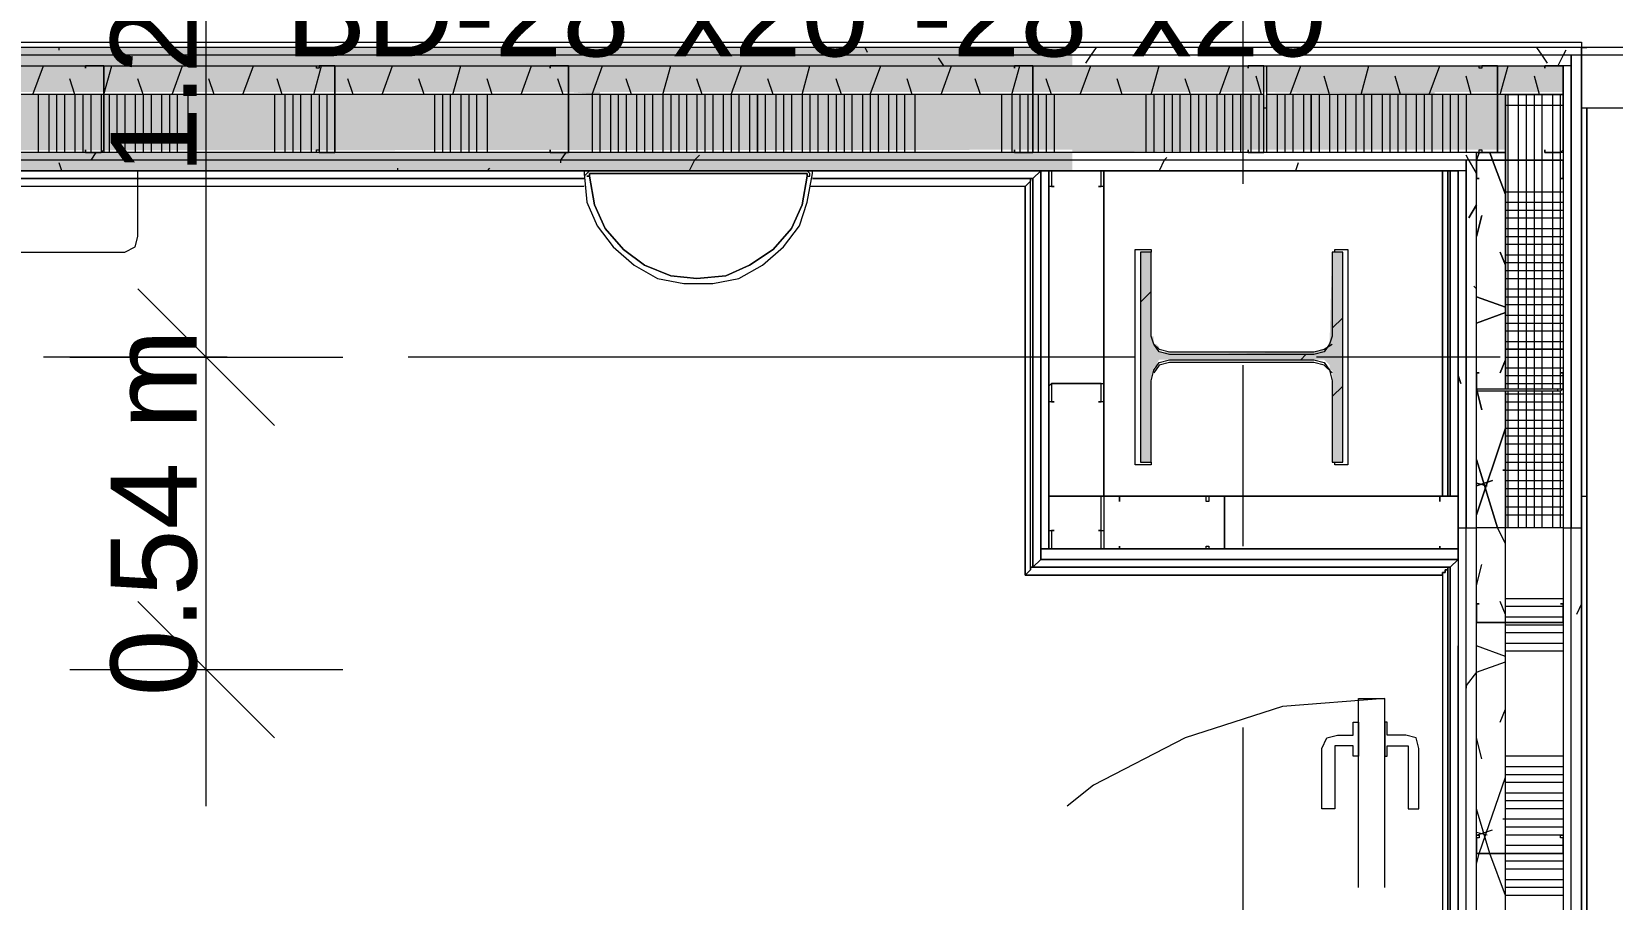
# Model space of a CAD drawing. Header units: metres. Extents: x -2 to 237, y -8 to 52.
# Drawn here: x 12.432 to 15.195, y 32.08 to 33.596 of the extents above; entities that cross this region are included whole.
import ezdxf

# ---------------------------------------------------------------- set-up
doc = ezdxf.new("R2010")
doc.units = ezdxf.units.M
doc.layers.add('HVAC - Ductos', color=5, linetype='Continuous', lineweight=0)
doc.layers.add('PDF2_Text', color=7, linetype='Continuous', lineweight=0)
doc.layers.add('PDF2_Geometry', color=7, linetype='Continuous', lineweight=0, true_color=0xaaaaaa)
doc.layers.add('PDF2_Solid Fills', color=7, linetype='Continuous', lineweight=0, true_color=0xffffff)
doc.styles.add('PDF Helvetica', font='')
doc.styles.get('PDF Helvetica').set_extended_font_data('Helvetica')

msp = doc.modelspace()

# ---------------------------------------------------------------- hatches: boundary and pattern name
at = {"layer": 'PDF2_Solid Fills', "lineweight": 0, "transparency": 33554559}
h = msp.add_hatch(color=256, dxfattribs=at)
h.paths.add_polyline_path([(5.7985, 33.5548), (5.7985, 33.5685), (5.5692, 33.5685), (5.5692, 33.5548)])
h.paths.add_polyline_path([(6.2571, 33.5685), (6.2571, 33.5548), (14.251, 33.5548), (14.251, 33.5685)])
h = msp.add_hatch(color=256, dxfattribs=at)
h.paths.add_polyline_path([(5.7985, 33.5364), (5.7985, 33.5547), (5.5692, 33.5547), (5.5692, 33.5364)])
h.paths.add_polyline_path([(6.2571, 33.5364), (14.251, 33.5364), (14.251, 33.5547), (6.2571, 33.5547)])
h = msp.add_hatch(color=256, dxfattribs=at)
h.paths.add_polyline_path([(5.7985, 33.4905), (5.7985, 33.5364), (5.5692, 33.5364), (5.5692, 33.4905)])
h.paths.add_polyline_path([(6.2571, 33.5364), (6.2571, 33.4905), (13.3704, 33.4905), (13.4248, 33.486), (13.4254, 33.486), (13.4254, 33.4905), (14.251, 33.4905), (14.251, 33.5364)])
for points in [[(14.251, 33.4905), (14.5904, 33.4905), (14.8806, 33.486), (14.8839, 33.486), (14.8839, 33.4905), (15.1086, 33.4905), (15.1086, 33.5364), (14.251, 33.5364)], [(14.5583, 33.3896), (15.0077, 33.3896), (15.0077, 33.4859), (14.251, 33.4859), (14.251, 33.385)], [(14.3886, 33.064), (14.3886, 33.2108), (14.3702, 33.2108), (14.3702, 32.8439), (14.3886, 32.8439), (14.3886, 32.9907), (14.3932, 33.009), (14.3978, 33.0136), (14.4024, 33.0228), (14.6912, 33.0228), (14.7004, 33.0136), (14.7004, 33.0044), (14.705, 33.0044), (14.705, 32.8439), (14.7233, 32.8439), (14.7233, 33.2108), (14.705, 33.2108), (14.7004, 33.0548), (14.6958, 33.0457), (14.6912, 33.0411), (14.6729, 33.0365), (14.4207, 33.0319), (14.4207, 33.0365), (14.4024, 33.0365), (14.4024, 33.0457), (14.3978, 33.0502), (14.3932, 33.0502), (14.3932, 33.064)]]:
    msp.add_hatch(color=256, dxfattribs=at).paths.add_polyline_path(points)
h = msp.add_hatch(color=256, dxfattribs=at)
h.paths.add_polyline_path([(5.7985, 33.385), (5.7985, 33.4859), (5.5692, 33.4859), (5.5692, 33.385)])
h.paths.add_polyline_path([(14.1822, 33.3896), (14.251, 33.3896), (14.251, 33.4859), (6.2571, 33.4859), (6.2571, 33.385)])
h = msp.add_hatch(color=256, dxfattribs=at)
h.paths.add_polyline_path([(5.7985, 33.3713), (5.7985, 33.385), (5.5692, 33.385), (5.5692, 33.3713)])
h.paths.add_polyline_path([(6.2571, 33.3713), (14.251, 33.3713), (14.251, 33.385), (6.2571, 33.385)])
h = msp.add_hatch(color=256, dxfattribs=at)
h.paths.add_polyline_path([(5.7985, 33.353), (5.7985, 33.3713), (5.5692, 33.3713), (5.5692, 33.353)])
h.paths.add_polyline_path([(6.2571, 33.3713), (6.2571, 33.353), (14.251, 33.353), (14.251, 33.3713)])

# ---------------------------------------------------------------- linework, layer by layer
at = {"layer": 'HVAC - Ductos', "lineweight": 0}
for points in [[(12.7375, 32.2431), (12.7375, 33.0274), (12.7375, 34.5454)], [(12.6183, 33.1466), (12.7375, 33.0274), (12.8568, 32.9081)], [(12.499, 33.0274), (12.7375, 33.0274), (12.976, 33.0274)], [(12.6183, 32.6008), (12.7375, 32.4816), (12.8568, 32.3623)], [(12.499, 32.4816), (12.7375, 32.4816), (12.976, 32.4816)]]:
    msp.add_lwpolyline(points, dxfattribs=at)
at = {"layer": 'PDF2_Geometry', "lineweight": 0}
for points in [[(14.5491, 34.6004), (14.5491, 33.33)], [(17.1312, 33.5685), (15.1407, 33.5685), (14.251, 33.5685), (6.2571, 33.5685), (6.2571, 33.353), (14.251, 33.353), (14.9252, 33.353), (14.9252, 32.7292), (14.9252, 31.5139), (13.3154, 31.5139), (13.3154, 31.2983), (13.3154, 27.9687), (13.3154, 27.7532), (14.9252, 27.7532), (14.9252, 26.3635), (12.7237, 26.3635), (4.6611, 26.3635), (4.6611, 31.1699), (4.6336, 31.1699), (4.4822, 31.1699), (4.6336, 31.1699), (4.6611, 31.1699), (4.6611, 33.353), (5.5416, 33.353)], [(17.1312, 33.353), (17.1312, 33.463), (17.1312, 33.5364), (17.1312, 33.5547), (15.1407, 33.5547), (15.1407, 33.5364), (15.1407, 33.4859), (15.1407, 33.463), (15.1407, 33.4859), (15.1407, 33.5364), (15.1407, 33.5547), (15.1407, 33.5685), (14.251, 33.5685), (6.2571, 33.5685), (6.2571, 33.353)], [(15.1407, 33.5685), (15.1407, 33.5364), (15.1407, 33.5685), (15.1407, 33.5547), (15.1407, 33.353)], [(15.1407, 32.7292), (15.1407, 33.5685), (15.1407, 32.7292)], [(15.1224, 26.3635), (15.1224, 27.9549), (15.1086, 27.9549), (14.9252, 27.9549), (13.5172, 27.9549), (13.5172, 27.9687), (13.5172, 31.2983), (13.5172, 31.3121), (14.9252, 31.3121), (15.1086, 31.3121), (15.1224, 31.3121), (15.1224, 32.7292), (15.1224, 33.353), (15.1224, 33.5364), (15.1224, 33.5547), (14.251, 33.5547), (6.2571, 33.5547)], [(6.2571, 33.5364), (14.251, 33.5364), (15.1086, 33.5364), (15.1086, 33.4859), (15.1086, 33.353), (15.1086, 32.7292), (15.1086, 31.3304), (15.0077, 31.3304), (14.9252, 31.3304), (13.5034, 31.3304), (13.5034, 31.3121), (13.5034, 31.2983), (13.5034, 27.9687), (13.5034, 27.9549), (13.5034, 27.9366), (14.9252, 27.9366), (15.0077, 27.9366), (15.1086, 27.9366), (15.1086, 26.3635), (15.1086, 26.3451), (15.1086, 26.3314), (15.0582, 26.3314), (15.0582, 26.2305), (15.0582, 26.3314)], [(13.3475, 27.9687), (13.3475, 31.2983), (13.3475, 31.4313), (13.3475, 31.4818), (14.9252, 31.4818), (14.9389, 31.4818), (14.9573, 31.4818), (14.9573, 32.7292), (14.9573, 33.353), (14.9573, 33.3713), (14.9573, 33.385), (15.0077, 33.385), (14.9573, 33.385), (14.251, 33.385), (6.2571, 33.385), (6.2571, 33.4859), (6.4635, 33.4859), (6.8671, 33.4859)], [(14.5858, 33.4859), (14.251, 33.4859), (14.1822, 33.4859), (13.3704, 33.4859), (12.9623, 33.4859), (12.5586, 33.4859), (12.1504, 33.4859), (11.7423, 33.4859), (11.3387, 33.4859), (10.9305, 33.4859), (10.5269, 33.4859), (10.1187, 33.4859), (9.7152, 33.4859)], [(12.444, 33.4859), (12.444, 33.385)], [(12.4623, 33.4859), (12.4623, 33.385)], [(12.4761, 33.4859), (12.4761, 33.385)], [(12.4898, 33.4859), (12.4898, 33.385)], [(12.5082, 33.4859), (12.5082, 33.385)], [(12.522, 33.4859), (12.522, 33.385)], [(12.5357, 33.4859), (12.5357, 33.385)], [(12.554, 33.4859), (12.554, 33.385)], [(12.5678, 33.4859), (12.5678, 33.385)], [(12.5816, 33.4859), (12.5816, 33.385)], [(12.5953, 33.4859), (12.5953, 33.385)], [(12.6137, 33.4859), (12.6137, 33.385)], [(12.6275, 33.4859), (12.6275, 33.385)], [(12.6412, 33.4859), (12.6412, 33.385)], [(12.6595, 33.4859), (12.6595, 33.385)], [(12.6733, 33.4859), (12.6733, 33.385)], [(12.6871, 33.4859), (12.6871, 33.385)], [(12.7054, 33.4859), (12.7054, 33.385)], [(12.8568, 33.4859), (12.8568, 33.385)], [(12.8751, 33.4859), (12.8751, 33.385)], [(12.8889, 33.4859), (12.8889, 33.385)], [(12.9026, 33.4859), (12.9026, 33.385)], [(12.921, 33.4859), (12.921, 33.385)], [(12.9347, 33.4859), (12.9347, 33.385)], [(12.9485, 33.4859), (12.9485, 33.385)], [(13.1365, 33.4859), (13.1365, 33.385)], [(13.1503, 33.4859), (13.1503, 33.385)], [(13.164, 33.4859), (13.164, 33.385)], [(13.1824, 33.4859), (13.1824, 33.385)], [(13.1962, 33.4859), (13.1962, 33.385)], [(13.2099, 33.4859), (13.2099, 33.385)], [(13.2282, 33.4859), (13.2282, 33.385)], [(13.4117, 33.4859), (13.4117, 33.385)], [(13.4254, 33.4859), (13.4254, 33.385)], [(13.4438, 33.4859), (13.4438, 33.385)], [(13.4576, 33.4859), (13.4576, 33.385)], [(13.4713, 33.4859), (13.4713, 33.385)], [(13.4896, 33.4859), (13.4896, 33.385)], [(13.5034, 33.4859), (13.5034, 33.385)], [(13.5172, 33.4859), (13.5172, 33.385)], [(13.5355, 33.4859), (13.5355, 33.385)], [(13.5493, 33.4859), (13.5493, 33.385)], [(13.5631, 33.4859), (13.5631, 33.385)], [(13.5768, 33.4859), (13.5768, 33.385)], [(13.5951, 33.4859), (13.5951, 33.385)], [(13.6089, 33.4859), (13.6089, 33.385)], [(13.6227, 33.4859), (13.6227, 33.385)], [(13.641, 33.4859), (13.641, 33.385)], [(13.6548, 33.4859), (13.6548, 33.385)], [(13.6685, 33.4859), (13.6685, 33.385)], [(13.6869, 33.4859), (13.6869, 33.385)], [(13.7144, 33.4859), (13.7144, 33.385)], [(13.7327, 33.4859), (13.7327, 33.385)], [(13.7465, 33.4859), (13.7465, 33.385)], [(13.7602, 33.4859), (13.7602, 33.385)], [(13.7786, 33.4859), (13.7786, 33.385)], [(13.7924, 33.4859), (13.7924, 33.385)], [(13.8061, 33.4859), (13.8061, 33.385)], [(13.8245, 33.4859), (13.8245, 33.385)], [(13.8382, 33.4859), (13.8382, 33.385)], [(13.852, 33.4859), (13.852, 33.385)], [(13.8657, 33.4859), (13.8657, 33.385)], [(13.8841, 33.4859), (13.8841, 33.385)], [(13.8979, 33.4859), (13.8979, 33.385)], [(13.9116, 33.4859), (13.9116, 33.385)], [(13.9299, 33.4859), (13.9299, 33.385)], [(13.9437, 33.4859), (13.9437, 33.385)], [(13.9575, 33.4859), (13.9575, 33.385)], [(13.9758, 33.4859), (13.9758, 33.385)], [(14.1272, 33.4859), (14.1272, 33.385)], [(14.1455, 33.4859), (14.1455, 33.385)], [(14.1593, 33.4859), (14.1593, 33.385)], [(14.173, 33.4859), (14.173, 33.385)], [(14.1913, 33.4859), (14.1913, 33.385)], [(14.2051, 33.4859), (14.2051, 33.385)], [(14.2189, 33.4859), (14.2189, 33.385)], [(14.3794, 33.4859), (14.3794, 33.385)], [(14.3932, 33.4859), (14.3932, 33.385)], [(14.4115, 33.4859), (14.4115, 33.385)], [(14.4252, 33.4859), (14.4252, 33.385)], [(14.439, 33.4859), (14.439, 33.385)], [(14.4574, 33.4859), (14.4574, 33.385)], [(14.4711, 33.4859), (14.4711, 33.385)], [(14.4849, 33.4859), (14.4849, 33.385)], [(14.5032, 33.4859), (14.5032, 33.385)], [(14.5169, 33.4859), (14.5169, 33.385)], [(14.5307, 33.4859), (14.5307, 33.385)], [(14.5445, 33.4859), (14.5445, 33.385)], [(14.5629, 33.4859), (14.5629, 33.385)], [(14.5766, 33.4859), (14.5766, 33.385)], [(15.1086, 33.4859), (15.0077, 33.4859), (14.994, 33.4859), (14.5904, 33.4859), (14.5904, 33.385)], [(14.6087, 33.4859), (14.6087, 33.385)], [(14.6224, 33.4859), (14.6224, 33.385)], [(14.6362, 33.4859), (14.6362, 33.385)], [(14.6546, 33.4859), (14.6546, 33.385)], [(14.6821, 33.4859), (14.6821, 33.385)], [(14.7004, 33.4859), (14.7004, 33.385)], [(14.7142, 33.4859), (14.7142, 33.385)], [(14.728, 33.4859), (14.728, 33.385)], [(14.7463, 33.4859), (14.7463, 33.385)], [(14.76, 33.4859), (14.76, 33.385)], [(14.7738, 33.4859), (14.7738, 33.385)], [(14.7921, 33.4859), (14.7921, 33.385)], [(14.8059, 33.4859), (14.8059, 33.385)], [(14.8197, 33.4859), (14.8197, 33.385)], [(14.8335, 33.4859), (14.8335, 33.385)], [(14.8518, 33.4859), (14.8518, 33.385)], [(14.8655, 33.4859), (14.8655, 33.385)], [(14.8793, 33.4859), (14.8793, 33.385)], [(14.8976, 33.4859), (14.8976, 33.385)], [(14.9114, 33.4859), (14.9114, 33.385)], [(14.9252, 33.4859), (14.9252, 33.385)], [(14.9389, 33.4859), (14.9389, 33.385)], [(15.0077, 33.4859), (15.0077, 33.385), (15.0077, 33.3713), (15.0077, 33.353), (15.0077, 32.9723), (15.0077, 33.3713), (15.0077, 33.4859), (15.1086, 33.4859), (15.1086, 32.7292), (15.0077, 32.7292), (15.0077, 32.9677), (15.0077, 32.7292), (14.9573, 32.7292), (14.9573, 33.385), (15.0077, 33.385), (15.0077, 33.3713), (15.0077, 32.9723)], [(15.0123, 32.9723), (15.0123, 33.3713), (15.0123, 33.4859)], [(15.0306, 32.9723), (15.0306, 33.3713), (15.0306, 33.4859)], [(15.0444, 32.7292), (15.0444, 32.9723), (15.0444, 33.3713), (15.0444, 33.4859)], [(15.0582, 32.7292), (15.0582, 32.9723), (15.0582, 33.3713), (15.0582, 33.4859)], [(15.0719, 32.9723), (15.0719, 33.3713), (15.0719, 33.4859)], [(15.0903, 32.9723), (15.0903, 33.3713), (15.0903, 33.385), (15.0903, 33.4859)], [(15.104, 32.9723), (15.104, 33.3713), (15.104, 33.385), (15.104, 33.4859)], [(13.5355, 31.2983), (13.8336, 31.2983), (13.6319, 31.2983), (13.8336, 31.2983), (13.5355, 31.2983), (14.9252, 31.2983), (15.1224, 31.2983), (15.1407, 31.2983), (15.1407, 32.7292), (15.1407, 33.353), (15.1407, 33.463), (15.1407, 32.7843), (15.1407, 33.33), (15.1407, 32.7843), (15.1453, 32.7843), (15.1499, 32.7843), (15.1499, 33.463), (15.1499, 32.7843), (15.1499, 33.463), (15.1499, 32.7843), (15.1499, 31.2845), (15.1499, 32.7843)], [(15.0077, 33.4676), (15.1086, 33.4676)], [(15.1407, 33.463), (15.1407, 32.7843), (15.1407, 33.463)], [(15.1407, 33.463), (15.1407, 32.7843), (15.1407, 33.463)], [(15.1407, 32.7843), (15.1407, 33.463)], [(16.911, 23.4787), (15.1407, 23.4787), (15.1407, 23.5888), (15.1407, 26.3635), (15.1407, 27.9687), (15.1407, 31.2983), (15.1407, 32.7292), (15.1407, 33.353), (15.1407, 33.463), (17.1312, 33.463)], [(12.7237, 26.3635), (13.4484, 26.3635), (12.7237, 26.3635), (14.9252, 26.3635), (14.9389, 26.3635), (14.9389, 27.7715), (14.9252, 27.7715), (13.3337, 27.7715), (13.3337, 27.7852), (13.3337, 27.9687), (13.3337, 31.2983), (13.3337, 31.4818), (13.3337, 31.4956), (14.9252, 31.4956), (14.9389, 31.4956), (14.9389, 32.7292), (14.9389, 33.353), (14.9389, 33.3713), (14.251, 33.3713), (6.2571, 33.3713)], [(14.251, 33.353), (6.2571, 33.353), (5.7985, 33.353), (5.6058, 33.353), (5.5692, 33.353)], [(13.4025, 33.353), (6.7157, 33.353), (6.6882, 33.353), (6.6882, 33.0594), (6.6882, 33.0136)], [(13.3979, 33.3392), (6.7203, 33.3392)], [(13.3979, 33.3392), (6.7203, 33.3392)], [(13.3979, 33.3392), (6.7203, 33.3392)], [(12.3293, 33.353), (12.3293, 33.2383), (12.3339, 33.2199), (12.3523, 33.2108), (12.5953, 33.2108), (12.6137, 33.2199), (12.6183, 33.2383), (12.6183, 33.353)], [(13.4071, 33.353), (13.4025, 33.3484), (13.3979, 33.3438)], [(13.4071, 33.3438), (13.4025, 33.3438), (13.4071, 33.3438), (13.4071, 33.3484), (13.4117, 33.3484)], [(13.7832, 33.3484), (13.4117, 33.3484), (13.4071, 33.3484), (13.4071, 33.3438), (13.4162, 33.2933), (13.4346, 33.2521), (13.4668, 33.2154), (13.5034, 33.1879), (13.5493, 33.1695), (13.5951, 33.165), (13.6456, 33.1695), (13.6869, 33.1879), (13.7282, 33.2154), (13.7602, 33.2521), (13.7786, 33.2933), (13.7878, 33.3438), (13.7878, 33.3484), (13.7832, 33.3484), (13.7878, 33.3484), (13.7878, 33.3438), (13.7924, 33.3438), (13.7924, 33.3484), (13.7878, 33.353)], [(14.0492, 33.353), (13.7924, 33.353)], [(13.7969, 33.3392), (14.1822, 33.3392), (13.7969, 33.3392), (14.1822, 33.3392), (13.7969, 33.3392), (14.1776, 33.3392), (14.1776, 33.3346), (14.173, 33.33), (14.1684, 33.3254), (13.7924, 33.3254)], [(14.9068, 31.5276), (14.9068, 32.6604), (14.9068, 31.5276), (14.9068, 32.6604), (14.1776, 32.6604), (14.1776, 33.3392), (14.1776, 33.3346), (14.173, 33.33), (14.1684, 33.3254), (14.1684, 32.6467), (14.173, 32.6513), (14.1776, 32.6558), (14.1776, 32.6604), (14.9068, 32.6604), (14.1822, 32.6604), (14.9114, 32.6604), (14.1822, 32.6604), (14.9114, 32.6604), (14.9114, 31.5276), (14.9114, 32.6604), (14.9114, 31.5276), (14.9114, 32.6604), (14.1822, 32.6604), (14.9114, 32.6604), (14.1822, 32.6604), (14.1822, 33.3392), (14.1959, 33.353), (14.1959, 32.6742), (14.1822, 32.6604), (14.1776, 32.6604), (14.1776, 32.6558), (14.173, 32.6513), (14.1684, 32.6467), (14.1684, 33.3254), (14.173, 33.33), (14.1776, 33.3346), (14.1776, 33.3392), (14.1822, 33.3392), (14.1822, 32.6604), (14.1776, 32.6604), (14.1776, 32.6558), (14.173, 32.6513), (14.1684, 32.6467), (14.8976, 32.6467), (14.8976, 32.6513), (14.9022, 32.6513), (14.9022, 32.6558), (14.9068, 32.6558), (14.9068, 32.6604), (14.9114, 32.6604), (14.9252, 32.6742), (14.9252, 32.7292), (14.9252, 33.353), (14.251, 33.353), (14.3061, 33.353), (14.3061, 33.3254), (14.2969, 33.3254), (14.3015, 33.3254), (14.3015, 33.353)], [(14.1959, 33.353), (14.1959, 32.7843), (14.1959, 32.6742), (14.1822, 32.6604), (14.9114, 32.6604), (14.1822, 32.6604), (14.1959, 32.6742), (14.1959, 33.353), (14.1959, 32.6925), (14.2097, 32.6925), (14.9252, 32.6925), (14.8931, 32.6925), (14.9252, 32.6925), (14.1959, 32.6925), (14.1959, 32.6742), (14.9252, 32.6742), (14.9114, 32.6604), (14.9252, 32.6742), (14.1959, 32.6742), (14.1822, 32.6604), (14.9068, 32.6604), (14.9068, 32.6558), (14.9022, 32.6558), (14.9022, 32.6513), (14.8976, 32.6513), (14.8976, 32.6467), (14.1684, 32.6467), (14.173, 32.6513), (14.1776, 32.6558), (14.1776, 32.6604), (14.1776, 33.3392)], [(14.1822, 33.3392), (14.1822, 32.6604)], [(14.1822, 32.6604), (14.1822, 33.3392)], [(14.1959, 33.353), (14.1959, 32.6742), (14.1959, 33.353)], [(14.2143, 33.353), (14.2143, 33.3254), (14.2189, 33.3254), (14.2097, 33.3254), (14.2097, 33.353), (14.2097, 32.7843), (14.2097, 32.6925), (14.2097, 33.353)], [(14.2097, 32.7843), (14.3061, 32.7843), (14.3061, 33.353)], [(14.3061, 33.353), (14.3061, 32.7843)], [(14.9068, 32.7843), (14.9068, 33.353)], [(14.9068, 32.7843), (14.9068, 33.353)], [(14.9114, 33.353), (14.9252, 33.353)], [(14.9114, 33.353), (14.9114, 32.7843)], [(14.9114, 32.7843), (14.9114, 33.353)], [(14.9114, 32.7843), (14.9114, 33.353)], [(14.9114, 32.7843), (14.9114, 33.353)], [(14.9114, 32.7843), (14.9114, 33.353), (14.9252, 33.353)], [(14.9114, 33.353), (14.9114, 32.7843)], [(14.9252, 33.353), (14.9252, 32.7292), (14.9252, 33.353)], [(13.3979, 33.3254), (6.7203, 33.3254)], [(15.0077, 33.3163), (15.1086, 33.3163)], [(15.0077, 33.2979), (15.1086, 33.2979)], [(15.0077, 33.2842), (15.1086, 33.2842)], [(15.0077, 33.2705), (15.1086, 33.2705)], [(15.0077, 33.2521), (15.1086, 33.2521)], [(15.0077, 33.2383), (15.1086, 33.2383)], [(14.3886, 32.8439), (14.3886, 32.8393), (14.361, 32.8393), (14.361, 33.2154), (14.3886, 33.2154), (14.3886, 33.2108)], [(14.7096, 33.2108), (14.7096, 33.2154), (14.7326, 33.2154), (14.7326, 32.8393), (14.7096, 32.8393), (14.7096, 32.8439)], [(15.0077, 33.2245), (15.1086, 33.2245)], [(15.0077, 33.2062), (15.1086, 33.2062)], [(15.0077, 33.1925), (15.1086, 33.1925)], [(15.0077, 33.1787), (15.1086, 33.1787)], [(15.0077, 33.165), (15.1086, 33.165)], [(15.0077, 33.1466), (15.1086, 33.1466)], [(14.3702, 33.1236), (14.3886, 33.142)], [(15.0077, 33.1328), (15.1086, 33.1328)], [(15.0077, 33.1191), (15.1086, 33.1191)], [(14.705, 33.0778), (14.7234, 33.0962)], [(15.0077, 33.1007), (15.1086, 33.1007)], [(15.0077, 33.087), (15.1086, 33.087)], [(15.0077, 33.0732), (15.1086, 33.0732)], [(14.3932, 33.0502), (14.4024, 33.0411), (14.4207, 33.0365), (14.6729, 33.0365), (14.6912, 33.0411), (14.705, 33.0502)], [(15.0077, 33.0548), (15.1086, 33.0548)], [(12.7742, 33.0274), (12.4532, 33.0274)], [(14.361, 33.0274), (13.0906, 33.0274)], [(14.705, 32.9998), (14.6912, 33.0136), (14.6729, 33.0182), (14.4207, 33.0182), (14.4024, 33.0136), (14.3932, 32.9998)], [(14.5491, 33.0136), (14.5491, 32.6971)], [(14.65, 33.0228), (14.6592, 33.0319)], [(14.9986, 33.0274), (14.6775, 33.0274)], [(15.0077, 33.0274), (15.1086, 33.0274)], [(15.0077, 33.009), (15.1086, 33.009)], [(15.0077, 32.9953), (15.1086, 32.9953)], [(15.0077, 32.9815), (15.1086, 32.9815)], [(14.705, 32.9585), (14.7234, 32.9769)], [(15.0077, 31.757), (15.0077, 32.1606), (15.0077, 32.5641), (15.0077, 32.7292), (15.0077, 32.9677)], [(15.0077, 32.9631), (15.1086, 32.9631)], [(15.0123, 32.7292), (15.0123, 32.9677)], [(15.0306, 32.7292), (15.0306, 32.9677)], [(15.0719, 32.7292), (15.0719, 32.9677)], [(15.0903, 32.7292), (15.0903, 32.9677)], [(15.104, 32.7292), (15.104, 32.9677)], [(15.0077, 32.9494), (15.1086, 32.9494)], [(15.0077, 32.9356), (15.1086, 32.9356)], [(15.0077, 32.9173), (15.1086, 32.9173)], [(15.0077, 32.9035), (15.1086, 32.9035)], [(15.0077, 32.8898), (15.1086, 32.8898)], [(15.0077, 32.876), (15.1086, 32.876)], [(15.0077, 32.8577), (15.1086, 32.8577)], [(15.0077, 32.8439), (15.1086, 32.8439)], [(15.0077, 32.8301), (15.1086, 32.8301)], [(15.0077, 32.8118), (15.1086, 32.8118)], [(15.0077, 32.798), (15.1086, 32.798)], [(14.3061, 32.7843), (14.2097, 32.7843)], [(14.3061, 32.7843), (14.9252, 32.7843)], [(14.9252, 32.7843), (14.3061, 32.7843)], [(15.1224, 27.9687), (15.1224, 31.2983), (15.1086, 31.2983), (15.0306, 31.2983), (14.8426, 31.2983), (14.8839, 31.2983), (14.8426, 31.2983), (15.0306, 31.2983), (15.1086, 31.2983), (15.1224, 31.2983), (15.1407, 31.2983), (15.1224, 31.2983), (15.1407, 31.2983), (15.1407, 32.7843), (15.1407, 31.2937), (15.1407, 32.7843), (15.1407, 31.2983), (15.1407, 31.2937), (15.1453, 31.2891), (15.1499, 31.2891), (15.1499, 31.2845), (15.1407, 31.2845), (15.1499, 31.2845)], [(14.9252, 32.7843), (14.9114, 32.7843)], [(14.9252, 32.7843), (14.9114, 32.7843)], [(15.0077, 32.7843), (15.1086, 32.7843)], [(15.0077, 32.766), (15.1086, 32.766)], [(15.0077, 32.7522), (15.1086, 32.7522)], [(14.9252, 32.7292), (14.9252, 31.5139)], [(14.9068, 32.6604), (14.1822, 32.6604), (14.9068, 32.6604), (14.9068, 32.6558), (14.9022, 32.6558), (14.9022, 32.6513), (14.8976, 32.6513), (14.8976, 32.6467), (14.8976, 31.5414), (14.8976, 31.5368), (14.9022, 31.5368), (14.9022, 31.5322), (14.9068, 31.5322), (14.9068, 31.5276), (14.8426, 31.5276), (14.9068, 31.5276)], [(14.9252, 32.6742), (14.1959, 32.6742)], [(14.9252, 32.6742), (14.1959, 32.6742)], [(14.1959, 32.6742), (14.9252, 32.6742), (14.1959, 32.6742)], [(15.1086, 32.6054), (15.0077, 32.6054)], [(15.1086, 32.5917), (15.0077, 32.5917)], [(15.1086, 32.5733), (15.0077, 32.5733)], [(15.1086, 32.5595), (15.0077, 32.5595)], [(15.1086, 32.5458), (15.0077, 32.5458)], [(14.9252, 31.5551), (14.9252, 32.5229)], [(15.1086, 32.5274), (15.0077, 32.5274)], [(15.1086, 32.5137), (15.0077, 32.5137)], [(14.7967, 32.1009), (14.7967, 32.4311), (14.6179, 32.4174), (14.4482, 32.3623), (14.2877, 32.2798), (14.2418, 32.2431)], [(14.7509, 32.1009), (14.7509, 32.4311), (14.7967, 32.4311)], [(14.5491, 32.3806), (14.5491, 31.1057)], [(15.1086, 32.3303), (15.0077, 32.3303)], [(15.1086, 32.3119), (15.0077, 32.3119)], [(15.1086, 32.2981), (15.0077, 32.2981)], [(15.1086, 32.2843), (15.0077, 32.2843)], [(15.1086, 32.266), (15.0077, 32.266)], [(15.1086, 32.2523), (15.0077, 32.2523)], [(15.1086, 32.2385), (15.0077, 32.2385)], [(15.1086, 32.2202), (15.0077, 32.2202)], [(15.1086, 32.2064), (15.0077, 32.2064)], [(15.1086, 32.1926), (15.0077, 32.1926)], [(15.1086, 32.1743), (15.0077, 32.1743)], [(15.1086, 32.1606), (15.0077, 32.1606)], [(15.1086, 32.1468), (15.0077, 32.1468)], [(15.1086, 32.133), (15.0077, 32.133)], [(15.1086, 32.1146), (15.0077, 32.1146)], [(15.1086, 32.1009), (15.0077, 32.1009)], [(15.1086, 32.0872), (15.0077, 32.0872)]]:
    msp.add_lwpolyline(points, dxfattribs=at)
for points in [[(14.1959, 33.5777), (15.1407, 33.5777), (15.1407, 33.5685), (14.1959, 33.5685), (5.5279, 33.5685), (5.5279, 33.5777), (4.4593, 33.5777), (5.5279, 33.5777)], [(15.1453, 33.5685), (15.1499, 33.5685), (15.1453, 33.5685), (15.1407, 33.5685), (15.1407, 33.541), (15.1407, 33.5685)], [(12.5266, 33.5319), (12.5266, 33.5364)], [(12.554, 33.5364), (12.5586, 33.5364), (12.5586, 33.3896), (12.5586, 33.385), (12.554, 33.385), (12.5266, 33.385), (12.5266, 33.3896), (12.5266, 33.385), (12.554, 33.385), (12.5586, 33.3896), (12.5586, 33.5364), (12.554, 33.5364), (12.5266, 33.5364)], [(12.9623, 33.5364), (12.9623, 33.3896), (12.9623, 33.385), (12.9302, 33.385), (12.9302, 33.3896), (12.9347, 33.3896), (12.9347, 33.385), (12.9623, 33.385), (12.9623, 33.3896), (12.9623, 33.5364), (12.9347, 33.5364), (12.9347, 33.5319), (12.9302, 33.5319), (12.9302, 33.5364)], [(13.3383, 33.5319), (13.3383, 33.5364)], [(13.3658, 33.5364), (13.3704, 33.5364), (13.3704, 33.3896), (13.3704, 33.385), (13.3658, 33.385), (13.3383, 33.385), (13.3383, 33.3896), (13.3383, 33.385), (13.3658, 33.385), (13.3704, 33.385), (13.3704, 33.3896), (13.3704, 33.5364), (13.3658, 33.5364), (13.3383, 33.5364)], [(14.1501, 33.5319), (14.1501, 33.5364)], [(14.1822, 33.5364), (14.1822, 33.3896), (14.1822, 33.385), (14.1501, 33.385), (14.1501, 33.3896), (14.1501, 33.385), (14.1822, 33.385), (14.1822, 33.3896), (14.1822, 33.5364), (14.1501, 33.5364)], [(14.5583, 33.5319), (14.5583, 33.5364)], [(14.5858, 33.5364), (14.5904, 33.5364), (14.5904, 33.3896), (14.5904, 33.385), (14.5858, 33.385), (14.5583, 33.385), (14.5583, 33.3896), (14.5583, 33.385), (14.5858, 33.385), (14.5858, 33.3896), (14.5858, 33.5364), (14.5583, 33.5364)], [(14.994, 33.5364), (14.994, 33.3896), (14.994, 33.385), (14.9619, 33.385), (14.9619, 33.3896), (14.9664, 33.3896), (14.9664, 33.385), (14.994, 33.385), (14.994, 33.3896), (14.994, 33.5364), (14.9664, 33.5364), (14.9664, 33.5319), (14.9619, 33.5319), (14.9619, 33.5364)], [(15.0765, 33.5319), (15.0765, 33.5364)], [(15.104, 33.5364), (15.1086, 33.5364), (15.1086, 33.3896), (15.1086, 33.385), (15.104, 33.385), (15.0765, 33.385), (15.0765, 33.3896), (15.0765, 33.385), (15.104, 33.385), (15.1086, 33.3896), (15.1086, 33.5364), (15.104, 33.5364), (15.0765, 33.5364)], [(15.1086, 32.7292), (15.1224, 32.7292), (15.1224, 33.5364), (15.1086, 33.5364)], [(15.1224, 32.7292), (15.1407, 32.7292), (15.1407, 33.5547), (15.1224, 33.5547)], [(13.7006, 33.385), (13.7006, 33.4859)], [(14.6683, 33.385), (14.6683, 33.4859)], [(15.1086, 33.4859), (15.0077, 33.4859)], [(14.9389, 32.7292), (14.9573, 32.7292), (14.9573, 33.3713), (14.9389, 33.3713)], [(14.9573, 33.3713), (15.104, 33.3713), (15.1086, 33.3713), (15.1086, 33.3392), (15.104, 33.3392), (15.1086, 33.3392), (15.1086, 33.3713), (15.104, 33.3713), (14.9573, 33.3713), (14.9573, 33.3392)], [(13.3979, 33.3392), (6.7203, 33.3392)], [(6.7203, 33.3392), (13.3979, 33.3392)], [(13.7969, 33.3484), (13.7969, 33.353), (13.7924, 33.353), (13.4025, 33.353), (13.3979, 33.353), (13.3979, 33.3484), (13.4025, 33.2979), (13.4208, 33.2567), (13.4484, 33.2199), (13.4851, 33.1879), (13.5263, 33.165), (13.5722, 33.1558), (13.6227, 33.1558), (13.6685, 33.165), (13.7098, 33.1879), (13.7465, 33.2199), (13.774, 33.2567), (13.7878, 33.2979)], [(13.7878, 33.3438), (13.7786, 33.2933), (13.7602, 33.2521), (13.7282, 33.2154), (13.6869, 33.1879), (13.6456, 33.1695), (13.5951, 33.165), (13.5493, 33.1695), (13.5034, 33.1879), (13.4668, 33.2154), (13.4346, 33.2521), (13.4162, 33.2933), (13.4071, 33.3438), (13.4071, 33.3484), (13.4117, 33.3484), (13.7832, 33.3484), (13.7878, 33.3484)], [(14.1822, 33.3392), (13.7969, 33.3392)], [(14.1822, 33.3392), (14.1822, 32.6604), (14.1822, 33.3392), (14.1822, 32.6604), (14.1822, 33.3392), (14.1822, 32.6604), (14.1822, 33.3392), (14.1959, 33.353)], [(14.1822, 32.6604), (14.1822, 33.3392)], [(14.8976, 33.353), (14.8976, 32.7843)], [(14.9068, 33.353), (14.9068, 32.7843)], [(14.9068, 33.353), (14.9068, 32.7843)], [(14.9252, 32.7292), (14.9389, 32.7292), (14.9389, 33.353), (14.9252, 33.353)], [(14.9619, 33.3392), (14.9573, 33.3392)], [(14.9252, 33.33), (14.9252, 32.8439)], [(14.7234, 32.8439), (14.7234, 33.2108), (14.705, 33.2108), (14.705, 33.064), (14.7004, 33.0502), (14.6912, 33.0365), (14.6729, 33.0319), (14.4207, 33.0319), (14.4024, 33.0365), (14.3932, 33.0502), (14.3886, 33.064), (14.3886, 33.2108), (14.3702, 33.2108), (14.3702, 32.8439), (14.3886, 32.8439), (14.3886, 32.9861), (14.3932, 33.0044), (14.4024, 33.0182), (14.4207, 33.0228), (14.6729, 33.0228), (14.6912, 33.0182), (14.7004, 33.0044), (14.705, 32.9861), (14.705, 32.8439)], [(15.1086, 33.0411), (15.0077, 33.0411)], [(14.2969, 32.9494), (14.3015, 32.9494), (14.3015, 32.9769), (14.3015, 32.9815), (14.2143, 32.9815), (14.2143, 32.9769), (14.2143, 32.9494), (14.2189, 32.9494), (14.2097, 32.9494), (14.2097, 32.9769), (14.2143, 32.9815), (14.3015, 32.9815), (14.3061, 32.9815), (14.3061, 32.9769), (14.3061, 32.9494)], [(15.1086, 32.9723), (15.104, 32.9677), (14.9573, 32.9677), (14.9573, 32.9723), (14.9573, 32.9998), (14.9619, 32.9998), (14.9573, 32.9998), (14.9573, 32.9723), (15.104, 32.9723), (15.1086, 32.9723), (15.1086, 32.9998)], [(15.104, 32.9998), (15.1086, 32.9998)], [(14.3061, 32.7843), (14.3061, 32.7797), (14.3061, 32.6925), (14.3335, 32.6925), (14.3335, 32.6971), (14.3335, 32.6925), (14.3061, 32.6925), (14.3015, 32.6925), (14.3015, 32.7797), (14.3015, 32.7843), (14.3061, 32.7843), (14.3335, 32.7843)], [(14.3335, 32.7751), (14.3335, 32.7843)], [(14.4849, 32.6971), (14.4895, 32.6971), (14.4895, 32.6925), (14.5169, 32.6925), (14.5169, 32.7797), (14.5169, 32.7843), (14.4895, 32.7843), (14.4895, 32.7751), (14.4849, 32.7751), (14.4849, 32.7843), (14.5169, 32.7843), (14.5169, 32.7797), (14.5169, 32.6925), (14.4849, 32.6925)], [(14.8931, 32.7843), (14.8931, 32.7751), (14.8931, 32.7843), (14.9252, 32.7843)], [(14.2189, 32.7246), (14.2143, 32.7246), (14.2143, 32.6925), (14.3015, 32.6925), (14.3015, 32.7246), (14.2969, 32.7246), (14.3061, 32.7246), (14.3061, 32.6925), (14.3015, 32.6925), (14.2143, 32.6925), (14.2097, 32.6925), (14.2097, 32.7246)], [(14.8931, 32.6971), (14.8931, 32.6925)], [(15.1086, 32.5687), (15.1086, 32.5641), (15.104, 32.5641), (14.9573, 32.5641), (14.9573, 32.5687), (14.9573, 32.5963), (14.9619, 32.5963), (14.9573, 32.5963), (14.9573, 32.5687), (14.9573, 32.5641), (15.104, 32.5641), (15.1086, 32.5641), (15.1086, 32.5687), (15.1086, 32.5963)], [(15.104, 32.5963), (15.1086, 32.5963)], [(14.7096, 32.3486), (14.7096, 32.344), (14.7096, 32.2385), (14.6867, 32.2385), (14.6867, 32.344), (14.6958, 32.3623), (14.7142, 32.3669), (14.7417, 32.3669), (14.7417, 32.3898), (14.7509, 32.3898), (14.7509, 32.3303), (14.7417, 32.3303), (14.7417, 32.3486), (14.7142, 32.3486)], [(14.838, 32.3486), (14.838, 32.344), (14.838, 32.2385), (14.8564, 32.2385), (14.8564, 32.344), (14.8518, 32.3623), (14.8335, 32.3669), (14.8013, 32.3669), (14.8013, 32.3898), (14.7967, 32.3898), (14.7967, 32.3303), (14.8013, 32.3303), (14.8013, 32.3486), (14.8335, 32.3486)], [(15.1086, 32.1606), (15.104, 32.1606), (14.9573, 32.1606), (14.9573, 32.1926), (14.9619, 32.1926), (14.9619, 32.188), (14.9573, 32.188), (14.9573, 32.1606), (15.104, 32.1606), (15.1086, 32.1606), (15.1086, 32.188), (15.104, 32.188), (15.104, 32.1926), (15.1086, 32.1926)]]:
    msp.add_lwpolyline(points, close=True, dxfattribs=at)
at = {"layer": 'PDF2_Geometry', "color": 254, "lineweight": 0, "true_color": 0xeaeaea}
for points in [[(12.4807, 33.5639), (12.4807, 33.5685)], [(13.8933, 33.5593), (13.8887, 33.5685)], [(14.2923, 33.5685), (14.2831, 33.5547), (14.2739, 33.541)], [(15.0811, 33.541), (15.0719, 33.5547), (15.0628, 33.5685)], [(15.1132, 33.5639), (15.1086, 33.5547), (15.0994, 33.5364)], [(14.0263, 33.5364), (14.0171, 33.5502)], [(12.4853, 33.353), (12.4807, 33.3667)], [(12.5449, 33.385), (12.5357, 33.3713)], [(13.3658, 33.385), (13.3567, 33.3713), (13.3567, 33.3667)], [(13.5997, 33.3805), (13.5905, 33.3713), (13.5814, 33.353)], [(14.4161, 33.3759), (14.4115, 33.3713), (14.4024, 33.353)], [(14.6454, 33.3667), (14.6408, 33.353)], [(14.9435, 33.3713), (14.9573, 33.3484), (14.9435, 33.3713), (14.9389, 33.3805)], [(13.0723, 33.353), (13.0723, 33.3576)], [(13.2328, 33.3576), (13.2282, 33.353)], [(15.1407, 32.5963), (15.1316, 32.5779)], [(14.9573, 32.477), (14.9389, 32.454), (14.9389, 32.4494)]]:
    msp.add_lwpolyline(points, dxfattribs=at)
at = {"layer": 'PDF2_Geometry', "color": 254, "lineweight": 0, "true_color": 0xdddddd}
for points in [[(12.4348, 33.4859), (12.4532, 33.5364)], [(12.5586, 33.4859), (12.5724, 33.5364)], [(12.6779, 33.4859), (12.6962, 33.5364)], [(12.8017, 33.4859), (12.82, 33.5364)], [(12.9256, 33.4859), (12.9393, 33.5364)], [(13.0448, 33.4859), (13.0631, 33.5364)], [(13.1686, 33.4859), (13.1824, 33.5364)], [(13.2879, 33.4859), (13.3062, 33.5364)], [(13.4117, 33.4859), (13.43, 33.5364)], [(13.5355, 33.4859), (13.5493, 33.5364)], [(13.6548, 33.4859), (13.6731, 33.5364)], [(13.7786, 33.4859), (13.7924, 33.5364)], [(13.8979, 33.4859), (13.9162, 33.5364)], [(14.0217, 33.4859), (14.04, 33.5364)], [(14.1455, 33.4859), (14.1593, 33.5364)], [(14.2647, 33.4859), (14.2831, 33.5364)], [(14.3886, 33.4859), (14.4024, 33.5364)], [(14.5078, 33.4859), (14.5261, 33.5364)], [(14.6316, 33.4859), (14.65, 33.5364)], [(14.7555, 33.4859), (14.7692, 33.5364)], [(14.8747, 33.4859), (14.8931, 33.5364)], [(14.9986, 33.4859), (15.0123, 33.5364)], [(12.5082, 33.4859), (12.499, 33.5135)], [(12.6275, 33.4859), (12.6183, 33.5135)], [(12.7513, 33.4859), (12.7421, 33.5135)], [(12.8705, 33.4859), (12.8614, 33.5135)], [(12.9943, 33.4859), (12.9851, 33.5135)], [(13.1182, 33.4859), (13.109, 33.5135)], [(13.2374, 33.4859), (13.2282, 33.5135)], [(13.3613, 33.4859), (13.3521, 33.5135)], [(13.4805, 33.4859), (13.4713, 33.5135)], [(13.6043, 33.4859), (13.5951, 33.5135)], [(13.7282, 33.4859), (13.719, 33.5135)], [(13.8474, 33.4859), (13.8382, 33.5135)], [(13.9712, 33.4859), (13.9621, 33.5135)], [(14.0904, 33.4859), (14.0813, 33.5135)], [(14.2143, 33.4859), (14.2051, 33.5135)], [(14.3381, 33.4859), (14.329, 33.5135)], [(14.4574, 33.4859), (14.4482, 33.5135)], [(14.5812, 33.4859), (14.5721, 33.5181)], [(14.7004, 33.4859), (14.6912, 33.5181)], [(14.8243, 33.4859), (14.8151, 33.5181)], [(14.9481, 33.4859), (14.9389, 33.5181)], [(15.0673, 33.4859), (15.0582, 33.5181)], [(15.0077, 32.7017), (14.994, 32.7292), (14.9573, 32.8485), (14.994, 32.7292)], [(14.9573, 32.6283), (14.9664, 32.665)], [(15.0077, 32.5779), (14.9986, 32.6008)], [(15.0077, 32.5045), (14.9573, 32.5229)], [(14.9573, 32.477), (15.0077, 32.4954)], [(14.9986, 32.3898), (15.0077, 32.4128)], [(14.9664, 32.3257), (14.9573, 32.3623)], [(14.9573, 32.1422), (14.9619, 32.1606), (15.0077, 32.2935)], [(15.0077, 32.0872), (14.9802, 32.1606), (14.9573, 32.2385)], [(15.0077, 32.2202), (15.0031, 32.2202)], [(14.9573, 32.1926), (14.9848, 32.2018)], [(14.9756, 32.1926), (14.9573, 32.1972)]]:
    msp.add_lwpolyline(points, dxfattribs=at)
at = {"layer": 'PDF2_Geometry', "color": 254, "lineweight": 0, "true_color": 0xd2d2d2}
for points in [[(14.5858, 33.463), (14.5904, 33.463)], [(15.0994, 32.9677), (15.0994, 32.9723)]]:
    msp.add_lwpolyline(points, dxfattribs=at)
at = {"layer": 'PDF2_Geometry', "color": 254, "lineweight": 0, "true_color": 0xdddddd}
for points in [[(14.9619, 33.385), (14.9573, 33.3713), (14.9573, 33.3667), (14.9573, 33.3713)], [(14.9802, 33.385), (14.9848, 33.3713), (15.0077, 33.3117), (14.9848, 33.3713)], [(14.9664, 33.275), (14.9573, 33.2383)], [(14.9986, 33.2108), (15.0077, 33.1879)], [(14.9573, 33.1328), (15.0077, 33.1145)], [(15.0077, 33.1053), (14.9573, 33.087)], [(15.0077, 33.0228), (14.9986, 32.9998)], [(14.9573, 32.9723), (14.9664, 32.9356)], [(15.0077, 32.9035), (14.9573, 32.7522)], [(15.0031, 32.8301), (15.0077, 32.8301)], [(14.9848, 32.8118), (14.9573, 32.8026)], [(14.9573, 32.8072), (14.9756, 32.8026)]]:
    msp.add_lwpolyline(points, close=True, dxfattribs=at)
at = {"layer": 'PDF2_Geometry', "color": 254, "lineweight": 0, "true_color": 0xeaeaea}
for points in [[(14.9435, 33.2705), (14.9573, 33.2933)], [(14.9527, 33.1512), (14.9573, 33.1466)], [(14.9252, 32.9953), (14.9297, 32.9815)]]:
    msp.add_lwpolyline(points, close=True, dxfattribs=at)

# ---------------------------------------------------------------- texts
at = {"layer": 'PDF2_Text', "lineweight": 0, "char_height": 0.15017, "attachment_point": 4, "rotation": 90, "style": 'PDF Helvetica'}
for s, insert in [('1.28 m', (12.6467, 33.3476)), ('0.54 m', (12.6467, 32.4349))]:
    msp.add_mtext(s, dxfattribs=dict(at, insert=insert))
at = {"layer": 'PDF2_Text', "lineweight": 0, "insert": (12.8757, 33.6277), "char_height": 0.15205, "attachment_point": 4, "style": 'PDF Helvetica'}
msp.add_mtext('BD-28"x20"-28"x20"', dxfattribs=at)

doc.saveas('drawing.dxf')
